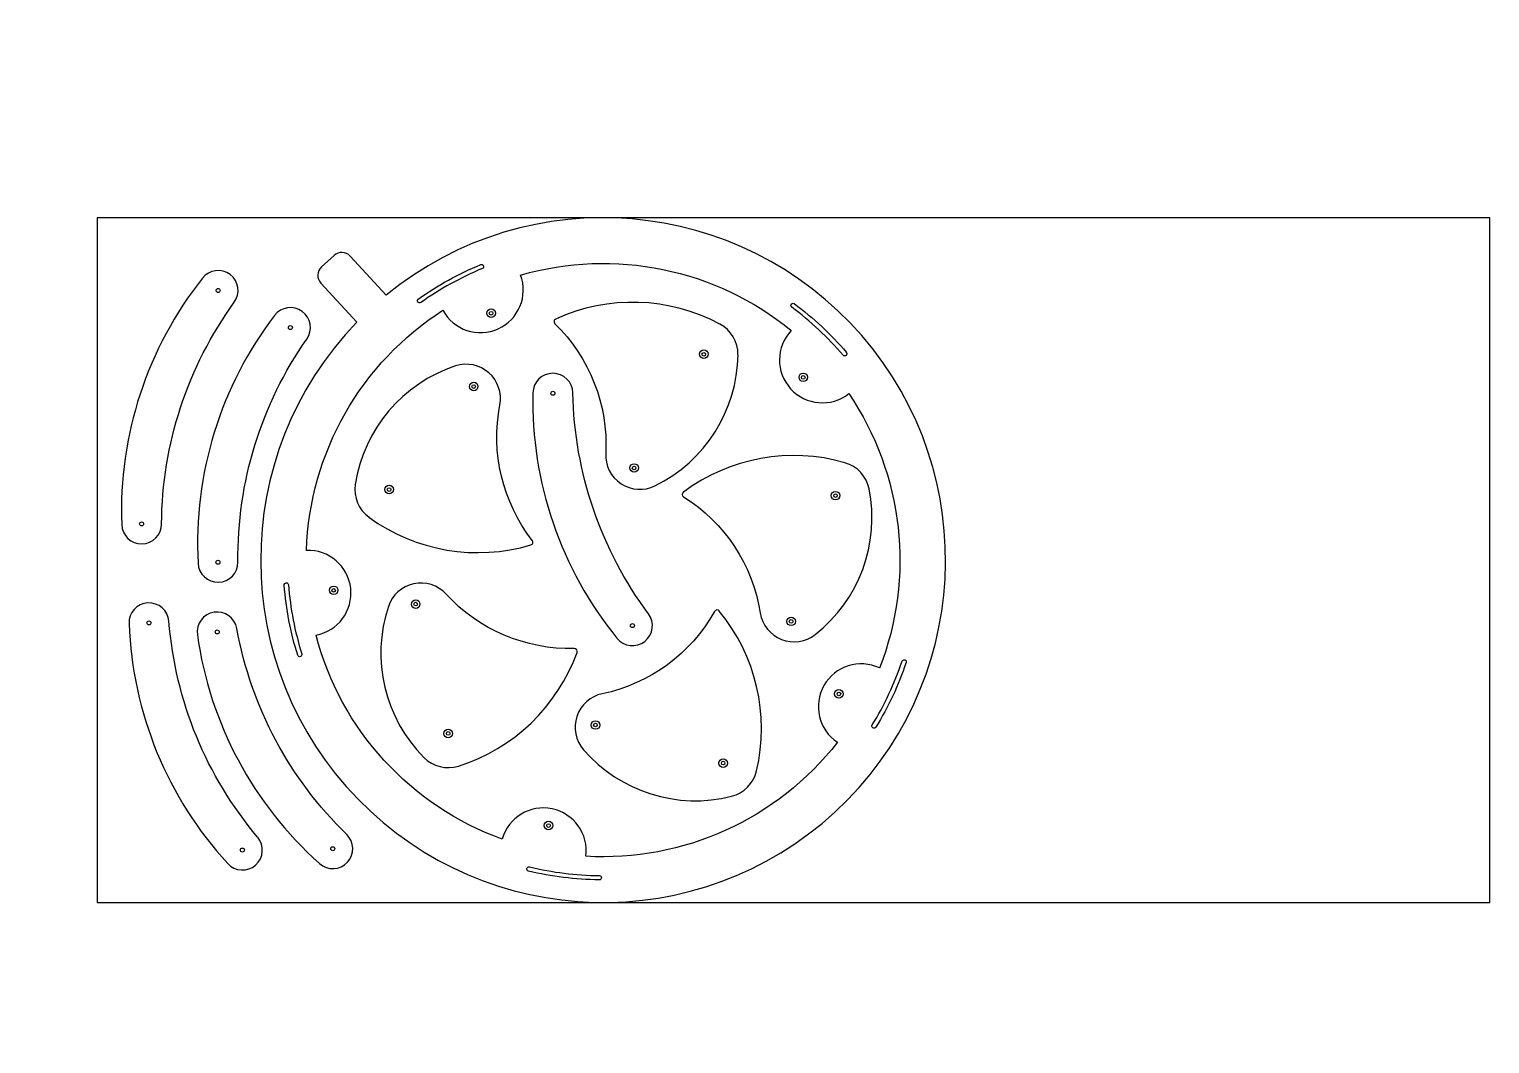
# Model space of a CAD drawing. Header units: millimetres. Extents: x 1883 to 4442, y -433 to 1345.
import ezdxf

# ---------------------------------------------------------------- set-up
doc = ezdxf.new("R2010")
doc.units = ezdxf.units.MM
doc.header["$MEASUREMENT"] = 0
doc.layers.add('Default', color=18, linetype='Continuous', true_color=0x000000)

# ---------------------------------------------------------------- blocks, each defined once
blk = doc.blocks.new('borde1pieza 01')
at = {"color": 0, "linetype": 'ByBlock', "lineweight": -2}
for p, q in [((-598, 37.9), (-691.1, 37.5)), ((-711, 17.5), (-710.9, -12.5)), ((-690.8, -32.4), (-597.8, -32.1))]:
    blk.add_line(p, q, dxfattribs=at)
for centre in [(1.1, 480.4), (-450.7, 152.2), (452.8, 152.2), (-278.1, -378.9), (280.3, -378.9)]:
    blk.add_circle(centre, 7.5, dxfattribs=at)
for centre, radius, start, end in [((1.1, 5.4), 600, 183.5781, 176.8898), ((1.1, 5.4), 553, 88.1, 100.903), ((1.1, 525.4), 75, 184.1355, 355.8645), ((1.1, 5.4), 553, 16.1, 28.903), ((-493.5, 166.1), 75, 256.1355, 67.8645), ((495.6, 166.1), 75, 112.1355, 283.8645), ((1.1, 5.4), 553, 160.1, 172.903), ((-691, 17.5), 20, 90.234, 180.234), ((-690.9, -12.5), 20, 180.234, 270.234), ((-304.6, -415.3), 75, 328.1355, 139.8645), ((306.7, -415.3), 75, 40.1355, 211.8645), ((1.1, 5.4), 553, 304.1, 316.903), ((1.1, 5.4), 553, 232.1, 244.903)]:
    blk.add_arc(centre, radius, start, end, dxfattribs=at)
at = {"color": 0, "linetype": 'ByBlock', "lineweight": -2, "extrusion": (0, 0, -1)}
for centre, radius, start, end in [((-1.1, 5.4), 560.5, 79.097, 91.9), ((-19.5, 561.8), 3.75, 91.9, 271.9), ((104.2, 552.1), 3.75, 259.097, 79.097), ((-1.1, 5.4), 520, 26.271, 81.729), ((-1.1, 5.4), 520, 98.271, 153.729), ((-488.5, 274.5), 3.75, 331.097, 151.097), ((-1.1, 5.4), 560.5, 151.097, 163.9), ((-1.1, 5.4), 560.5, 7.097, 19.9), ((522.4, 194.9), 3.75, 19.9, 199.9), ((-536, 159.8), 3.75, 163.9, 343.9), ((-1.1, 5.4), 520, 314.271, 9.729), ((-1.1, 5.4), 520, 170.271, 225.729), ((551.4, 74.2), 3.75, 187.097, 7.097), ((-1.1, 5.4), 560.5, 223.097, 235.9), ((-407.6, -375), 3.75, 43.097, 223.097), ((340.9, -433.9), 3.75, 307.9, 127.9), ((-1.1, 5.4), 560.5, 295.097, 307.9), ((-1.1, 5.4), 520, 242.271, 297.729), ((-313.2, -455.6), 3.75, 235.9, 55.9), ((235.1, -498.8), 3.75, 115.097, 295.097)]:
    blk.add_arc(centre, radius, start, end, dxfattribs=at)
blk = doc.blocks.new('brazo5piezas 01')
at = {"color": 0, "linetype": 'ByBlock', "lineweight": -2}
for centre in [(0, 475), (245.1, 121.2)]:
    blk.add_circle(centre, 3.5, dxfattribs=at)
for centre, radius, start, end in [((0, 475), 35, 54.9038, 232.5106), ((-358.4, -35.1), 658.4, 14.5167, 54.9038), ((245.1, 121.2), 35, 196.9099, 14.5167)]:
    blk.add_arc(centre, radius, start, end, dxfattribs=at)
at = {"color": 0, "linetype": 'ByBlock', "lineweight": -2, "extrusion": (0, 0, -1)}
blk.add_arc((428.4, -83.5), 668.9, 127.4894, 163.0901, dxfattribs=at)
blk = doc.blocks.new('petalo5piezas')
at = {"color": 0, "linetype": 'ByBlock', "lineweight": -2}
for centre in [(-187.2, -820.5), (20.4, -927.6)]:
    blk.add_circle(centre, 7.5, dxfattribs=at)
at = {"color": 0, "linetype": 'ByBlock', "lineweight": -2, "extrusion": (0, 0, -1)}
blk.add_arc((171.3, -473.5), 295.5, 220.0401, 268.8338, dxfattribs=at)
at = {"color": 0, "linetype": 'ByBlock', "lineweight": -2}
for centre, radius, start, end in [((58.8, -666.8), 5, 28.7, 139.9599), ((-221.9, -820.5), 325, 336.1433, 28.7), ((-164, -828.9), 60, 91.1662, 210.296), ((8.7, -728), 260, 210.296, 273.3759), ((20.4, -927.6), 60, 273.3759, 336.1433)]:
    blk.add_arc(centre, radius, start, end, dxfattribs=at)

msp = doc.modelspace()

# ---------------------------------------------------------------- linework, layer by layer
at = {"layer": 'Default'}
msp.add_lwpolyline([(2001.9, -185.8), (4441.9, -185.8), (4441.9, 1014.2), (2001.9, 1014.2), (2001.9, -185.8)], dxfattribs=at)
for centre in [(2692.1, 846.8), (3064.7, 774.9), (2661.6, 718.4), (3239, 734.4), (2942.7, 575.6), (2513.3, 537.8), (3295.5, 527.1), (2416.3, 361.2), (2559.9, 337.1), (3217.7, 306.8), (3301.4, 179.6), (2874.8, 125.2), (2616.9, 110.4), (3098.7, 58.4), (2792.8, -51.1)]:
    msp.add_circle(centre, 3.18, dxfattribs=at)

# ---------------------------------------------------------------- block references
for name, p, rotation in [('borde1pieza 01', (2883.6, 411.4), 312.4007364759884), ('brazo5piezas 01', (2458.4, 764.5), 127.1441539530786), ('brazo5piezas 01', (2587.1, 703.8), 128.1419649303543), ('petalo5piezas', (2138, 822), 85.83221641154806), ('petalo5piezas', (3424.7, 363.5), 257.9125584378338), ('brazo5piezas 01', (3069.2, 756.4), 164.1871726619161), ('petalo5piezas', (2379.4, 380.2), 97.85218901385936), ('petalo5piezas', (3299.1, 739.4), 311.4151891439845), ('brazo5piezas 01', (2358, 370.1), 167.6384822895819), ('petalo5piezas', (2906.7, 966.2), 10.68273888215324), ('brazo5piezas 01', (2469.6, 380.3, 27.3), 173.362576949187)]:
    msp.add_blockref(name, p, dxfattribs=dict(at, rotation=rotation))

doc.saveas('drawing.dxf')
